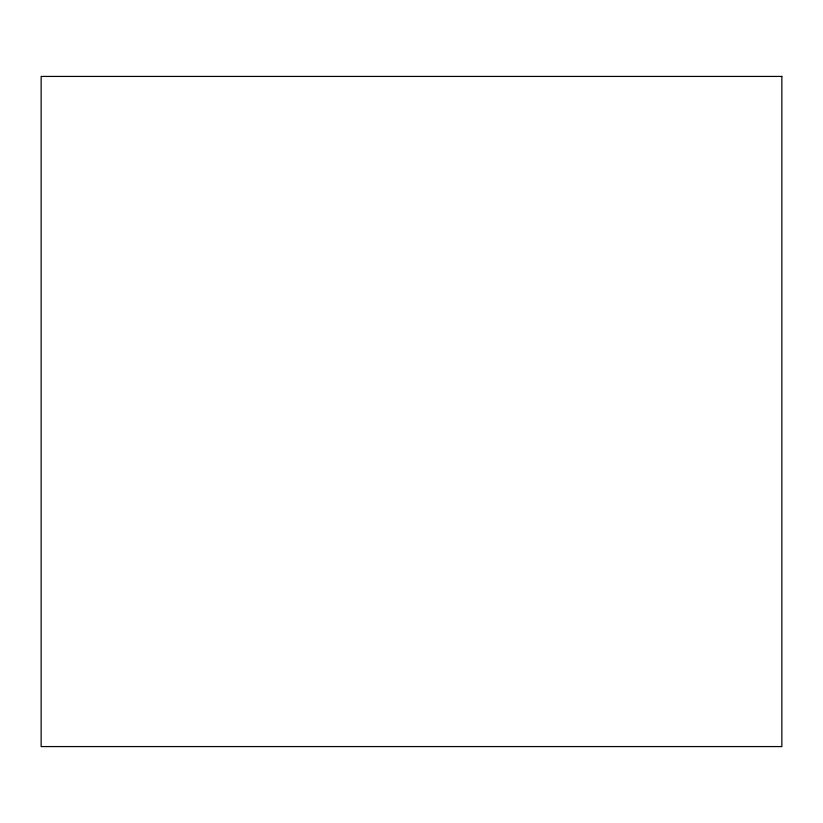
<?xml version="1.0" encoding="UTF-8"?>
<svg xmlns="http://www.w3.org/2000/svg" width="823" height="823" viewBox="0 0 823 823"><rect width="100%" height="100%" fill="white"/><g stroke="black" fill="none" stroke-linecap="round" stroke-linejoin="round"><path stroke-width="1.23" d="M781.85 76.426L41.15 76.426L41.15 746.574L781.85 746.574L781.85 76.426"/></g></svg>
